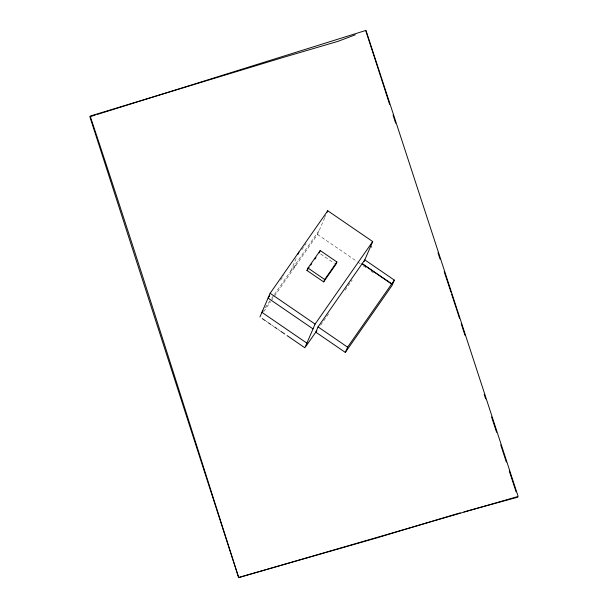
<?xml version="1.0" encoding="UTF-8"?>
<svg xmlns="http://www.w3.org/2000/svg" width="608" height="608" viewBox="0 0 608 608"><rect width="100%" height="100%" fill="white"/><g stroke="black" fill="none" stroke-linecap="round" stroke-linejoin="round"><path stroke-width="0.46" stroke-dasharray="3.04 2.28" d="M290.73 271.077L296.149 258.499M294.333 267.702L296.332 263.051M274.436 296.195L317.536 234.46L325.675 215.559L324.588 217.117M280.562 280.182L283.822 275.515M301.758 249.82L306.105 243.588M265.187 307.671L271.168 299.106M271.708 298.33L273.881 295.214M274.428 294.432L319.534 229.809M263.69 311.6L270.674 301.591M271.214 300.816L273.904 296.97M320.674 325.158L328.822 313.492M345.116 290.153L352.169 280.037M317.536 234.46L357.063 261.539M357.838 262.071L360.164 263.667M363.265 265.787L366.373 267.923M371.04 271.115L374.148 273.25M320.69 253.992L334.354 263.348M266.122 321.244L267.672 322.301M271.548 324.961L273.874 326.549M277.75 329.209L280.075 330.798"/><path stroke-width="0.91" d="M259.92 316.996L270.134 293.292L327.742 210.756L372.696 241.558L364.146 261.41M297.905 254.425L298.938 252.024M327.051 212.359L327.742 210.756M306.956 270.461L307.99 268.06L320.211 250.549L336.908 261.987L335.874 264.389L323.654 281.899L306.956 270.461L309.077 267.414M319.177 252.951L320.211 250.549M323.654 281.899L324.687 279.498L336.908 261.987M372.696 241.558L315.088 324.094L304.882 347.791L287.052 335.578M318.113 326.762L315.788 332.166L345.329 352.404L392.031 285.502L394.349 280.113L364.808 259.867L318.052 326.914L347.594 347.153L345.329 352.404M347.594 347.153L394.349 280.113M269.694 295.754L268.067 298.095L313.021 328.89M263.013 310.787L261.926 312.345L306.88 343.148M310.673 265.126L311.737 263.606M314.921 259.038L315.985 257.518M305.915 346.309L316.874 330.608M355.323 34.793L337.881 41.374L282.606 57.608L90.159 116.067C141.299 269.336 189.445 423.594 238.686 577.494L377.538 537.692L433.268 520.881M95.296 115.064L89.862 116.759L238.64 577.6L518.138 496.432L365.986 30.4L97.105 114.494M434.173 520.608L460.271 512.848M517.811 497.184L463.927 511.875M370.629 246.354L371.686 247.084M362.193 263.621L391.734 283.86M362.132 263.758L391.674 284.004M307.99 268.06L324.687 279.498M270.134 293.292L315.088 324.094M262.246 318.584L265.346 320.712M268.447 322.833L270.773 324.429M274.649 327.081L276.974 328.677M280.85 331.33L284.726 333.99M437.988 252.776L440.048 259.046M444.182 271.609L450.992 292.281M451.577 294.074L456.608 309.35M484.188 394.417L485.655 398.909M502.497 450.308L506.327 462.027M509.268 471.04L516.048 491.781M491.553 416.928L496.584 432.265M500.718 444.896L502.2 449.403M365.796 30.841L380.631 76.486M456.904 310.255L459.496 318.288M461.221 323.646L464.96 335.259M380.927 77.383L389.591 104.34M393.057 115.117L395.656 123.204"/></g></svg>
